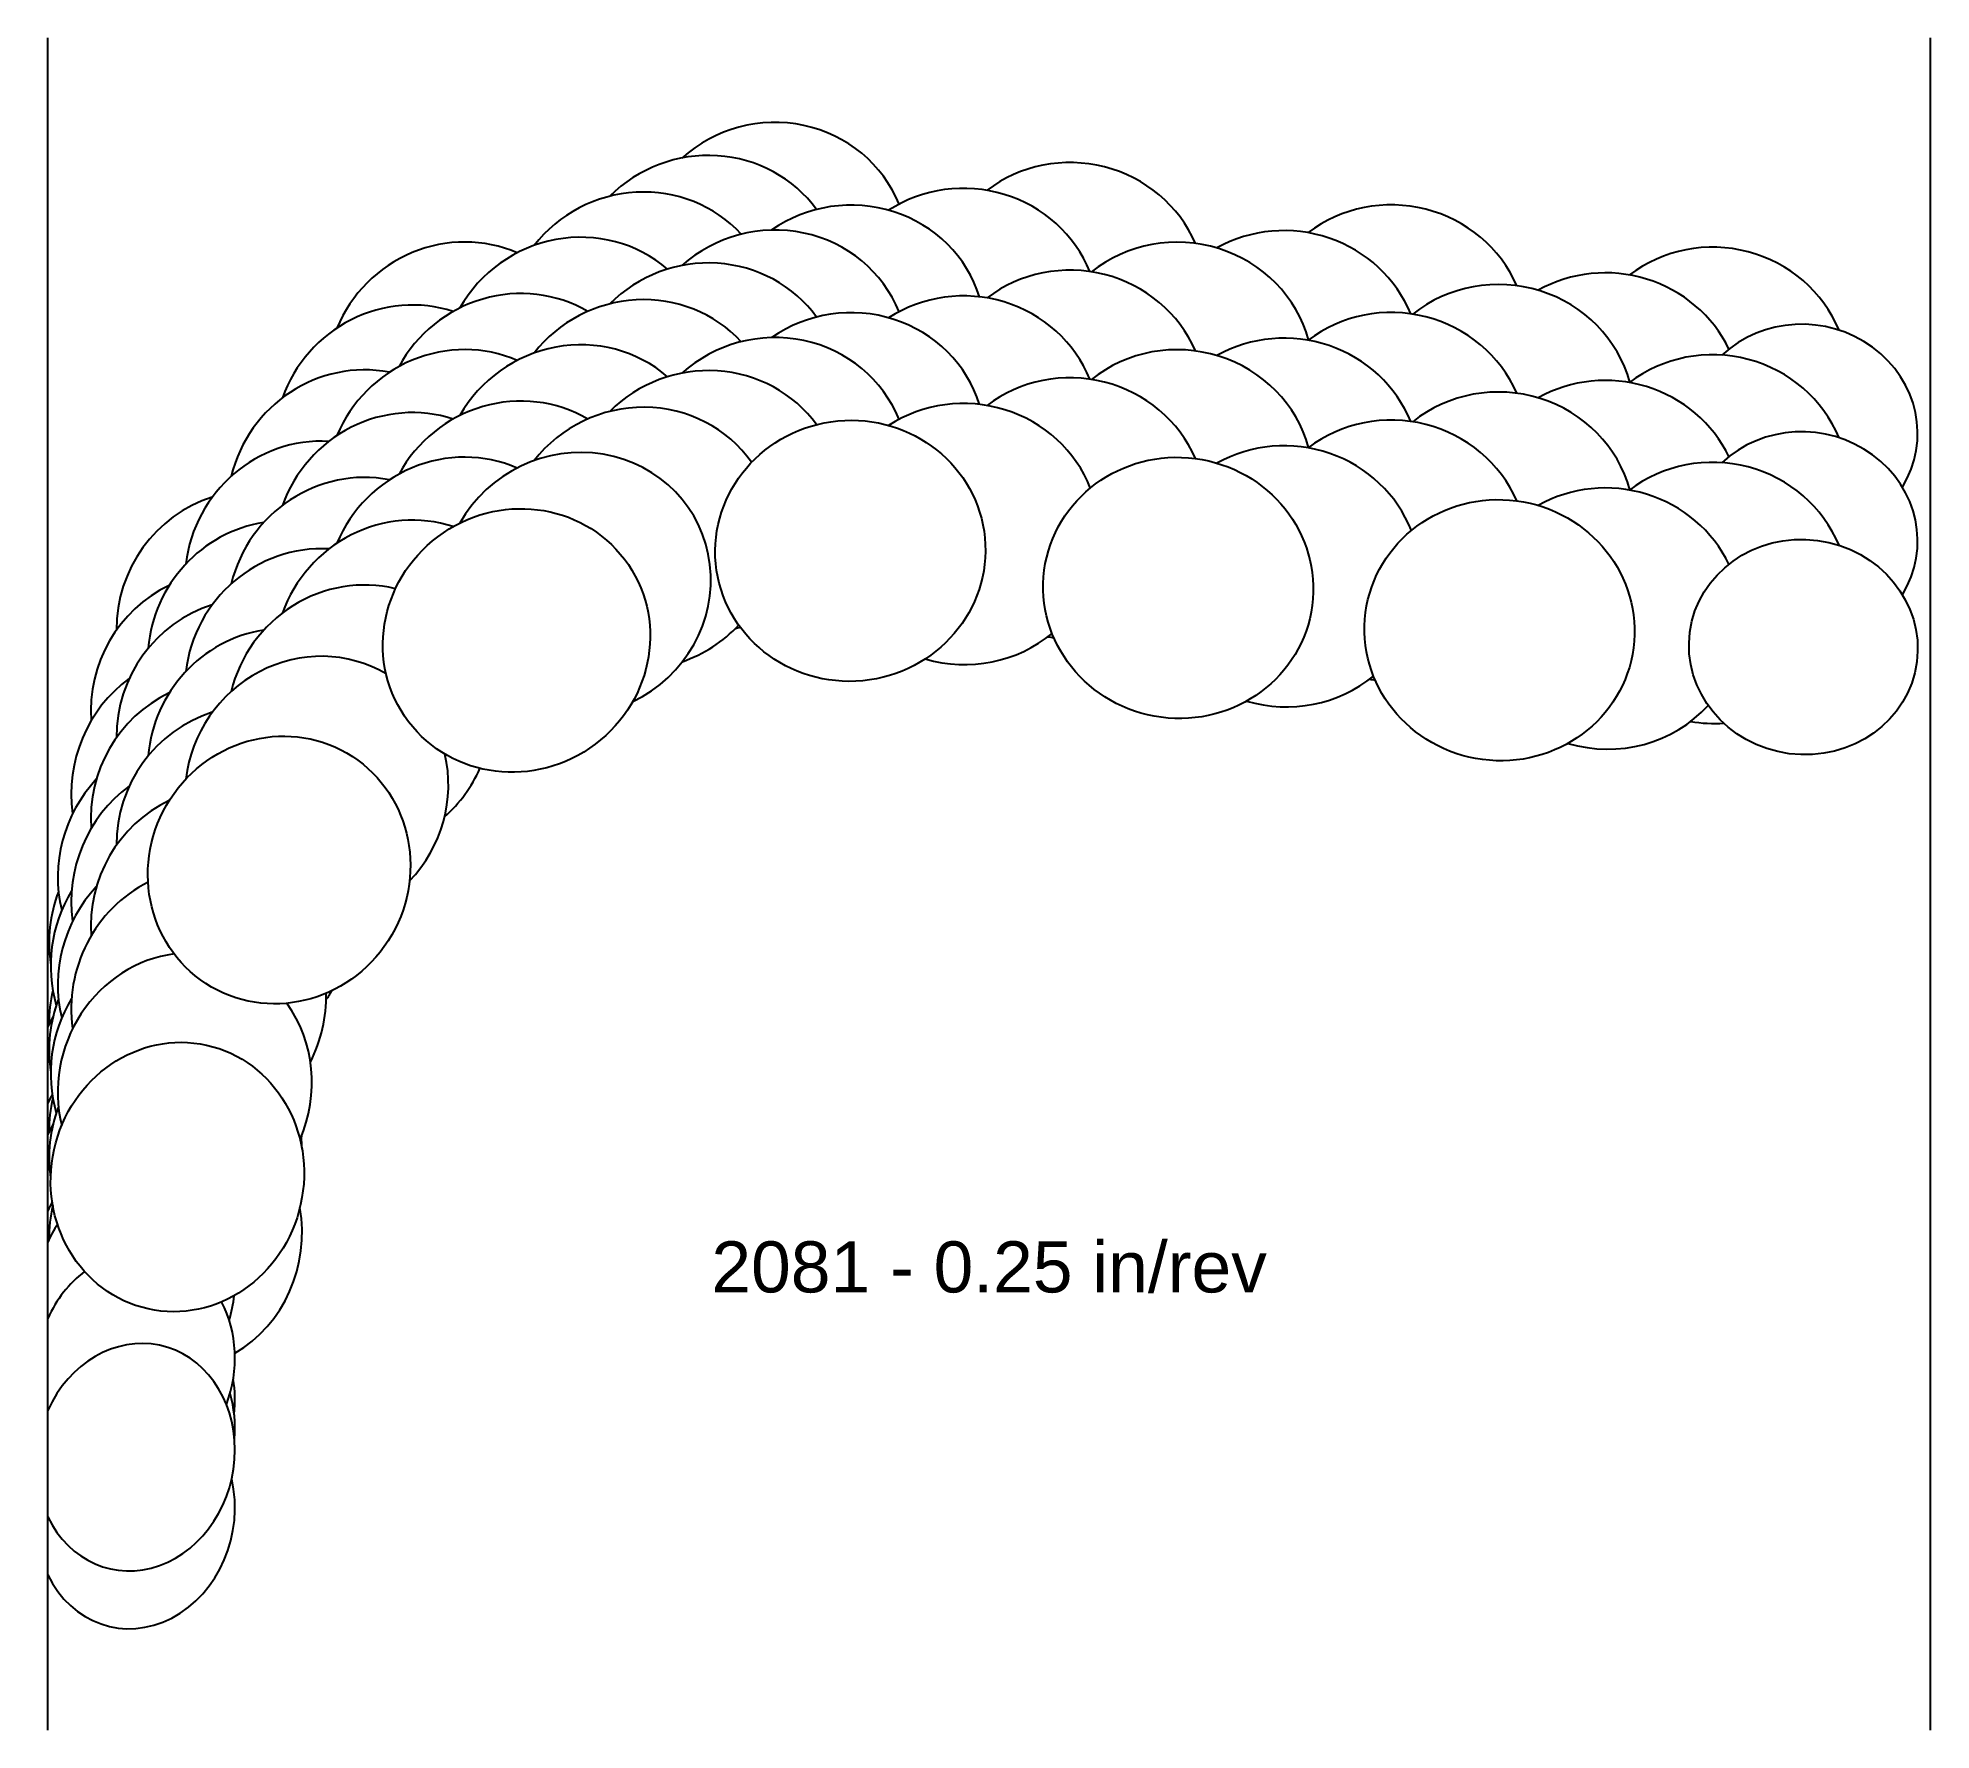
# Model space of a CAD drawing. Header units: inches. Extents: x -4.4 to 0, y -2.81 to 1.13.
import ezdxf
from ezdxf.enums import TextEntityAlignment as Align

# ---------------------------------------------------------------- set-up
doc = ezdxf.new("R2010")
doc.units = ezdxf.units.IN
doc.header["$MEASUREMENT"] = 0
for name, color, linetype, true_color in [('Blade_1', 30, 'Continuous', 0xff7f00), ('Blade_2', 7, 'Continuous', 0xcccc00), ('Blade_3', 7, 'Continuous', 0x00cc00), ('Blade_4', 7, 'Continuous', 0x00cccc), ('Blade_5', 7, 'Continuous', 0x0066cc)]:
    doc.layers.add(name, color=color, linetype=linetype, true_color=true_color)
doc.layers.add('Gage_Line', color=7, linetype='Continuous')
doc.styles.get("Standard").update_dxf_attribs({"font": 'arial.ttf'})

msp = doc.modelspace()

# ---------------------------------------------------------------- linework, layer by layer
at = {"layer": 'Blade_1'}
for centre, major_axis, ratio, start_param, end_param in [((-2.5101, 0.4346), (0.3126, 0.0299), 0.965629, 6.48637, 8.382667), ((-1.7481, 0.3484), (0.3113, -0.041), 0.965926, 6.672554, 8.677346), ((-3.2858, 0.2262), (0.2599, 0.1762), 0.963967, 6.71322, 8.348934), ((-1.0015, 0.2501), (0.3113, -0.041), 0.965926, 6.672554, 8.677346), ((-2.5101, 0.1846), (0.3126, 0.0299), 0.965629, 6.48637, 8.382667), ((-0.2955, 0.2109), (0.2637, -0.0347), 0.939693, 5.883153, 8.769544), ((-1.7481, 0.0984), (0.3113, -0.041), 0.965926, 6.672554, 8.677346), ((-1.0015, 0.0001), (0.3113, -0.041), 0.965926, 6.672554, 8.677346), ((-3.2858, -0.0238), (0.2599, 0.1762), 0.963967, 6.71322, 8.348934), ((-0.2955, -0.0391), (0.2637, -0.0347), 0.939693, 5.883153, 8.769544), ((-3.8374, -0.3072), (0.1569, 0.272), 0.961889, 6.941022, 8.310078), ((-3.8374, -0.5572), (0.1569, 0.272), 0.961889, 6.941022, 8.310078), ((-4.0739, -1.0207), (0.0681, 0.3065), 0.934681, 7.504141, 8.388151), ((-4.0739, -1.2707), (0.0681, 0.3065), 0.934681, 7.504141, 8.388151), ((-4.171, -2.1718), (0.0587, 0.2594), 0.86096, 2.315695, 7.622774)]:
    msp.add_ellipse(centre, major_axis=major_axis, ratio=ratio, start_param=start_param, end_param=end_param, dxfattribs=at)
for centre, major_axis, ratio in [((-2.5101, -0.0654), (0.3126, 0.0299), 0.965629), ((-1.7481, -0.1516), (0.3113, -0.041), 0.965926), ((-3.2858, -0.2738), (0.2599, 0.1762), 0.963967), ((-1.0015, -0.2499), (0.3113, -0.041), 0.965926), ((-0.2955, -0.2891), (0.2637, -0.0347), 0.939693), ((-3.8374, -0.8072), (0.1569, 0.272), 0.961889), ((-4.0739, -1.5207), (0.0681, 0.3065), 0.934681)]:
    msp.add_ellipse(centre, major_axis=major_axis, ratio=ratio, dxfattribs=at)
at = {"layer": 'Blade_2'}
for centre, major_axis, ratio, start_param, end_param in [((-2.2458, 0.4736), (0.3136, -0.0164), 0.965926, 6.707959, 8.496354), ((-3.1456, 0.3578), (0.2758, 0.1502), 0.964372, 6.627848, 8.429752), ((-1.4992, 0.3753), (0.3113, -0.041), 0.965926, 6.789411, 8.511629), ((-0.7526, 0.2771), (0.3113, -0.041), 0.965926, 6.848075, 8.51206), ((-2.2458, 0.2236), (0.3136, -0.0164), 0.965926, 6.707959, 8.496354), ((-1.4992, 0.1253), (0.3113, -0.041), 0.965926, 6.789411, 8.511629), ((-3.1456, 0.1078), (0.2758, 0.1502), 0.964372, 6.627848, 8.429752), ((-0.7526, 0.0271), (0.3113, -0.041), 0.965926, 6.848075, 8.51206), ((-2.2458, -0.0264), (0.3136, -0.0164), 0.965926, 6.697618, 8.496354), ((-3.7501, -0.1207), (0.1799, 0.2573), 0.962265, 6.818503, 8.366018), ((-3.1456, -0.1422), (0.2758, 0.1502), 0.964372, 4.658806, 8.429752), ((-1.4992, -0.1247), (0.3113, -0.041), 0.965926, 6.777112, 8.511629), ((-0.7526, -0.2229), (0.3113, -0.041), 0.965926, 6.848075, 8.51206), ((-3.7501, -0.3707), (0.1799, 0.2573), 0.962265, 6.818503, 8.366018), ((-2.2458, -0.0264), (0.3136, -0.0164), 0.965926, 4.471777, 5.472325), ((-3.7501, -0.6207), (0.1799, 0.2573), 0.962265, 6.355843, 8.366018), ((-1.4992, -0.1247), (0.3113, -0.041), 0.965926, 4.548204, 5.550008), ((-0.7526, -0.2229), (0.3113, -0.041), 0.965926, 4.548592, 5.690798), ((-3.7501, -0.6207), (0.1799, 0.2573), 0.962265, 4.55203, 5.575504), ((-4.0566, -0.8124), (0.0901, 0.3008), 0.934765, 7.363816, 8.414346), ((-4.0566, -1.0624), (0.0901, 0.3008), 0.934765, 7.363816, 8.414346), ((-4.0566, -1.3124), (0.0901, 0.3008), 0.934765, 6.677044, 8.414346), ((-4.0566, -1.3124), (0.0901, 0.3008), 0.934765, 4.587325, 5.661165), ((-4.171, -1.458), (0.0587, 0.2594), 0.86096, 7.535202, 7.622774), ((-4.171, -1.708), (0.0587, 0.2594), 0.86096, 7.535202, 7.622774), ((-4.171, -1.958), (0.0587, 0.2594), 0.86096, 7.079108, 7.622774), ((-4.171, -1.958), (0.0587, 0.2594), 0.86096, 4.551905, 5.494851)]:
    msp.add_ellipse(centre, major_axis=major_axis, ratio=ratio, start_param=start_param, end_param=end_param, dxfattribs=at)
at = {"layer": 'Blade_3'}
for centre, major_axis, ratio, start_param, end_param in [((-2.9984, 0.4636), (0.289, 0.1228), 0.964748, 6.615246, 8.375602), ((-2.9984, 0.2136), (0.289, 0.1228), 0.964748, 6.615246, 8.375602), ((-3.6504, 0.0459), (0.2017, 0.2406), 0.962678, 6.772079, 8.331713), ((-2.9984, -0.0364), (0.289, 0.1228), 0.964748, 6.487258, 8.375602), ((-3.6504, -0.2041), (0.2017, 0.2406), 0.962678, 6.772079, 8.331713), ((-3.6504, -0.4541), (0.2017, 0.2406), 0.962678, 6.724865, 8.331713), ((-2.9984, -0.0364), (0.289, 0.1228), 0.964748, 4.642477, 5.146052), ((-4.0243, -0.6156), (0.1121, 0.2933), 0.934915, 7.247884, 8.392047), ((-3.6504, -0.4541), (0.2017, 0.2406), 0.962678, 4.557354, 5.003359), ((-4.0243, -0.8656), (0.1121, 0.2933), 0.934915, 7.247884, 8.392047), ((-4.0243, -1.1156), (0.1121, 0.2933), 0.934915, 7.079636, 8.392047), ((-4.0243, -1.1156), (0.1121, 0.2933), 0.934915, 4.597115, 5.12562), ((-4.171, -1.2806), (0.0587, 0.2594), 0.86096, 7.515964, 7.622774), ((-4.171, -1.5306), (0.0587, 0.2594), 0.86096, 7.515964, 7.622774), ((-4.171, -1.7806), (0.0587, 0.2594), 0.86096, 7.443729, 7.622774), ((-4.171, -1.7806), (0.0587, 0.2594), 0.86096, 4.626249, 4.844766)]:
    msp.add_ellipse(centre, major_axis=major_axis, ratio=ratio, start_param=start_param, end_param=end_param, dxfattribs=at)
at = {"layer": 'Blade_4'}
for centre, major_axis, ratio, start_param, end_param in [((-2.8458, 0.5494), (0.2999, 0.0932), 0.965086, 6.598525, 8.354841), ((-1.9969, 0.5333), (0.3113, -0.041), 0.965926, 6.80992, 8.65312), ((-1.2503, 0.435), (0.3113, -0.041), 0.965926, 6.80992, 8.653716), ((-0.5037, 0.3367), (0.3113, -0.041), 0.965926, 6.791863, 8.653282), ((-2.8458, 0.2994), (0.2999, 0.0932), 0.965086, 6.598525, 8.354841), ((-1.9969, 0.2833), (0.3113, -0.041), 0.965926, 6.80992, 8.65312), ((-3.5391, 0.1976), (0.2223, 0.2217), 0.963092, 6.737285, 8.316759), ((-1.2503, 0.185), (0.3113, -0.041), 0.965926, 6.80992, 8.653716), ((-0.5037, 0.0867), (0.3113, -0.041), 0.965926, 6.791863, 8.653282), ((-2.8458, 0.0494), (0.2999, 0.0932), 0.965086, 6.598525, 8.354841), ((-1.9969, 0.0333), (0.3113, -0.041), 0.965926, 6.80992, 8.65312), ((-3.5391, -0.0524), (0.2223, 0.2217), 0.963092, 6.737285, 8.316759), ((-1.2503, -0.065), (0.3113, -0.041), 0.965926, 6.80992, 8.653716), ((-0.5037, -0.1633), (0.3113, -0.041), 0.965926, 6.791863, 8.653282), ((-3.5391, -0.3024), (0.2223, 0.2217), 0.963092, 6.737285, 8.316759), ((-3.9719, -0.4292), (0.1106, 0.2939), 0.96125, 7.06577, 8.301814), ((-2.8458, 0.0494), (0.2999, 0.0932), 0.965086, 4.642309, 4.679272), ((-1.9969, 0.0333), (0.3113, -0.041), 0.965926, 4.664821, 4.71037), ((-3.9719, -0.6792), (0.1106, 0.2939), 0.96125, 7.06577, 8.301814), ((-1.2503, -0.065), (0.3113, -0.041), 0.965926, 4.66845, 4.71037), ((-0.5037, -0.1633), (0.3113, -0.041), 0.965926, 4.668106, 4.913688), ((-3.9719, -0.9292), (0.1106, 0.2939), 0.96125, 7.06577, 8.301814), ((-4.0779, -1.1561), (0.0441, 0.3109), 0.934647, 7.764265, 8.014352), ((-3.9719, -0.9292), (0.1106, 0.2939), 0.96125, 4.447847, 4.527866), ((-4.0779, -1.4061), (0.0441, 0.3109), 0.934647, 7.764265, 8.014352), ((-4.0779, -1.4061), (0.0441, 0.3109), 0.934647, 4.760727, 4.788191), ((-4.0779, -1.6561), (0.0441, 0.3109), 0.934647, 7.764265, 8.014352), ((-4.0779, -1.6561), (0.0441, 0.3109), 0.934647, 3.779824, 5.050668), ((-4.171, -2.0561), (0.0586, 0.2595), 0.860944, 4.845147, 5.155903), ((-4.171, -2.3061), (0.0586, 0.2595), 0.860944, 2.315234, 5.226255)]:
    msp.add_ellipse(centre, major_axis=major_axis, ratio=ratio, start_param=start_param, end_param=end_param, dxfattribs=at)
at = {"layer": 'Blade_5'}
for centre, major_axis, ratio, start_param, end_param in [((-2.6893, 0.6266), (0.3077, 0.0624), 0.965372, 6.459196, 8.403213), ((-3.4173, 0.345), (0.2422, 0.1998), 0.963537, 6.738005, 8.359849), ((-2.6893, 0.3766), (0.3077, 0.0624), 0.965372, 6.459196, 8.403213), ((-2.6893, 0.1266), (0.3077, 0.0624), 0.965372, 6.459196, 8.403213), ((-3.4173, 0.095), (0.2422, 0.1998), 0.963537, 6.738005, 8.359849), ((-3.4173, -0.155), (0.2422, 0.1998), 0.963537, 6.738005, 8.359849), ((-3.9115, -0.2385), (0.1338, 0.284), 0.961543, 7.00911, 8.315472), ((-3.9115, -0.4885), (0.1338, 0.284), 0.961543, 7.00911, 8.315472), ((-3.9115, -0.7385), (0.1338, 0.284), 0.961543, 7.00911, 8.315472), ((-4.0779, -0.9703), (0.0443, 0.3109), 0.934664, 7.618726, 8.1589), ((-4.0779, -1.2203), (0.0443, 0.3109), 0.934664, 7.618726, 8.1589), ((-4.0779, -1.4703), (0.0443, 0.3109), 0.934664, 7.618726, 8.1589), ((-4.0779, -1.4703), (0.0443, 0.3109), 0.934664, 4.889426, 4.983647), ((-4.171, -2.1213), (0.0587, 0.2594), 0.86096, 4.873403, 5.284045)]:
    msp.add_ellipse(centre, major_axis=major_axis, ratio=ratio, start_param=start_param, end_param=end_param, dxfattribs=at)
at = {"layer": 'Gage_Line'}
for p, q in [((-4.375, -2.8061), (-4.375, 1.1266)), ((0, -2.8061), (0, 1.1266))]:
    msp.add_line(p, q, dxfattribs=at)

# ---------------------------------------------------------------- texts
msp.add_text('2081 - 0.25 in/rev', height=0.11875).set_placement((-2.1875, -1.7296), align=Align.MIDDLE_CENTER)

doc.saveas('drawing.dxf')
